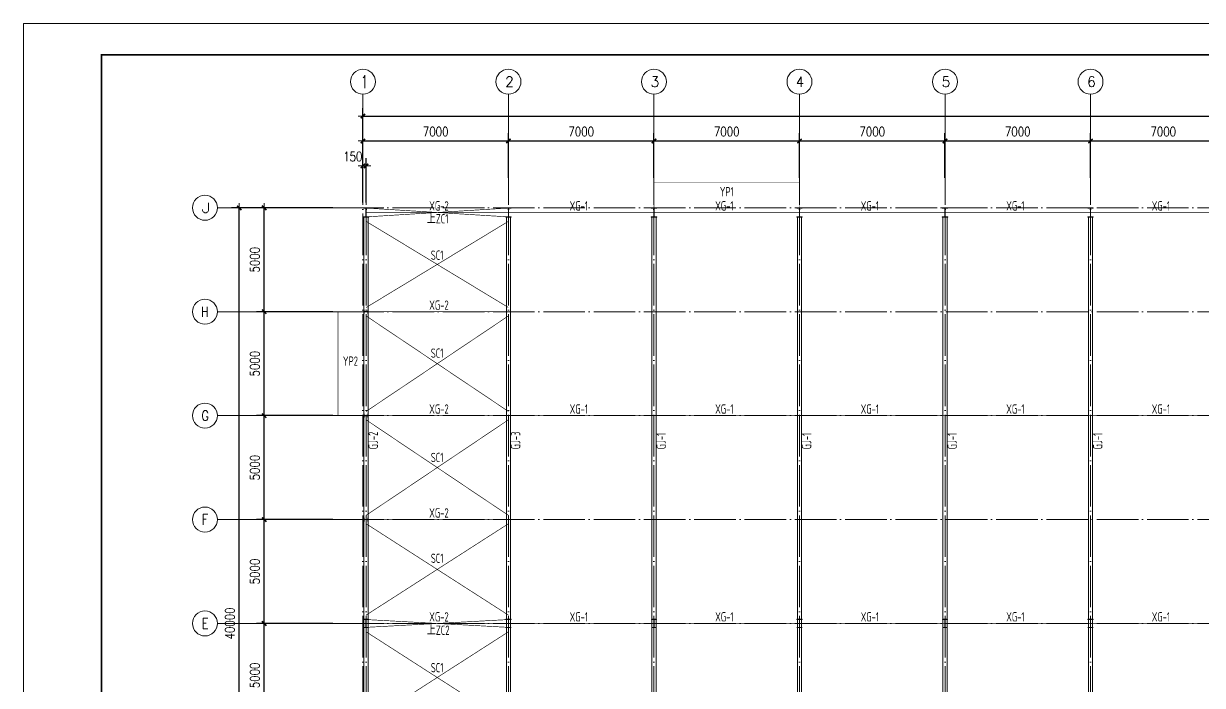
# Model space of a CAD drawing. Header units: millimetres. Extents: x 19781 to 898973, y -947928 to -267362.
# Drawn here: x 431826 to 488533, y -538873 to -507027 of the extents above; entities that cross this region are included whole.
import ezdxf

# ---------------------------------------------------------------- set-up
doc = ezdxf.new("R2010")
doc.units = ezdxf.units.MM
doc.header["$LTSCALE"] = 100
doc.linetypes.add('DOTE', pattern=[2.42, 2, -0.2, 0.02, -0.2])
doc.layers.get('0').update_dxf_attribs({"lineweight": 18})
for name, color, linetype, lineweight in [('10', 7, 'Continuous', 18), ('AXIS', 3, 'Continuous', 18), ('AXIS_TEXT', 7, 'Continuous', 18), ('BORDER', 7, 'Continuous', 18), ('DOTE', 1, 'DOTE', 18), ('数字', 3, 'Continuous', 20), ('系杆支撑', 2, 'Continuous', 18), ('钢柱', 4, 'Continuous', 20), ('钢梁', 4, 'Continuous', 5)]:
    doc.layers.add(name, color=color, linetype=linetype, lineweight=lineweight)
doc.styles.add('_TCH_AXIS', font='complex.shx', dxfattribs={"bigfont": 'gbcbig.shx'})
doc.styles.add('COMPLEX', font='complex.shx', dxfattribs={"bigfont": 'gbcbig.shx'})
doc.styles.add('dim_font', font='simplex.shx', dxfattribs={"width": 0.8, "bigfont": 'gbcbig.shx'})
doc.styles.add('TSSD_REIN', font='tssdeng.shx', dxfattribs={"width": 0.7, "bigfont": 'hztxt.shx'})
doc.dimstyles.new('DIMN150', dxfattribs={"dimscale": 1.5, "dimtxt": 300, "dimasz": 1, "dimexe": 250, "dimexo": 300, "dimgap": 150, "dimtad": 1, "dimdec": 0, "dimzin": 0, "dimdsep": 46, "dimtxsty": 'dim_font', "dimblk": '_CAXARROW', "dimcen": 0.09, "dimdle": 2, "dimclrt": 7, "dimadec": 0, "dimazin": 0, "dimtfac": 1, "dimtdec": 0, "dimtix": 1, "dimtmove": 2, "dimatfit": 3, "dimfxl": 1, "dimtolj": 1, "dimtzin": 0, "dimarcsym": 0})
pattern_1 = [(45, (0, 0), (-7.07106781, 7.07106781), []), (45, (0, 2.5), (-7.07106781, 7.07106781), [])]

# ---------------------------------------------------------------- blocks, each defined once
blk = doc.blocks.new('_DIMX')
blk.add_line((-150, 0), (150, 0))
blk.add_lwpolyline([(-70, -70, 50, 50, 0), (70, 70, 50, 50, 0)], format="xyseb")
blk = doc.blocks.new('*X92')
at = {"layer": 'AXIS', "color": 0, "lineweight": -2, "transparency": 16777216}
for p, q in [((446700, -515892), (443025, -515892)), ((443400, -520890), (443400, -515893)), ((446700, -520892), (443025, -520892))]:
    blk.add_line(p, q, dxfattribs=at)
at = {"layer": 'AXIS', "color": 0, "lineweight": -2, "transparency": 16777216, "xscale": 1.5, "yscale": 1.5, "zscale": 1.5}
for p, rotation in [((443400, -515892), 90), ((443400, -520892), 270)]:
    blk.add_blockref('_DIMX', p, dxfattribs=dict(at, rotation=rotation))
at = {"layer": 'AXIS', "color": 7, "transparency": 16777216, "insert": (442950, -518392), "char_height": 450, "width": 3805.71, "attachment_point": 5, "rotation": 90, "style": 'dim_font'}
blk.add_mtext('5000', dxfattribs=at)
blk = doc.blocks.new('_CAXARROW')
blk.add_hatch(color=0).paths.add_polyline_path([(0, 0), (-1, 0.125), (-1, -0.125)], flags=0)
blk = doc.blocks.new('*X93')
at = {"layer": 'AXIS', "color": 0, "lineweight": -2, "transparency": 16777216}
for p, q in [((448150, -514442), (448150, -512301)), ((455150, -514442), (455150, -512301)), ((448152, -512676), (455149, -512676))]:
    blk.add_line(p, q, dxfattribs=at)
at = {"layer": 'AXIS', "color": 0, "lineweight": -2, "transparency": 16777216, "xscale": 1.5, "yscale": 1.5, "zscale": 1.5, "rotation": 180}
blk.add_blockref('_DIMX', (448150, -512676), dxfattribs=at)
at = {"layer": 'AXIS', "color": 0, "lineweight": -2, "transparency": 16777216, "xscale": 1.5, "yscale": 1.5, "zscale": 1.5}
blk.add_blockref('_DIMX', (455150, -512676), dxfattribs=at)
at = {"layer": 'AXIS', "color": 7, "transparency": 16777216, "insert": (451650, -512226), "char_height": 450, "width": 3805.71, "attachment_point": 5, "style": 'dim_font'}
blk.add_mtext('7000', dxfattribs=at)
blk = doc.blocks.new('*X94')
at = {"layer": 'AXIS', "color": 0, "lineweight": -2, "transparency": 16777216}
for p, q in [((455150, -514442), (455150, -512301)), ((462150, -514442), (462150, -512301)), ((455152, -512676), (462149, -512676))]:
    blk.add_line(p, q, dxfattribs=at)
at = {"layer": 'AXIS', "color": 0, "lineweight": -2, "transparency": 16777216, "xscale": 1.5, "yscale": 1.5, "zscale": 1.5, "rotation": 180}
blk.add_blockref('_DIMX', (455150, -512676), dxfattribs=at)
at = {"layer": 'AXIS', "color": 0, "lineweight": -2, "transparency": 16777216, "xscale": 1.5, "yscale": 1.5, "zscale": 1.5}
blk.add_blockref('_DIMX', (462150, -512676), dxfattribs=at)
at = {"layer": 'AXIS', "color": 7, "transparency": 16777216, "insert": (458650, -512226), "char_height": 450, "width": 3805.71, "attachment_point": 5, "style": 'dim_font'}
blk.add_mtext('7000', dxfattribs=at)
blk = doc.blocks.new('*X95')
at = {"layer": 'AXIS', "color": 0, "lineweight": -2, "transparency": 16777216}
for p, q in [((462150, -514442), (462150, -512301)), ((469150, -514442), (469150, -512301)), ((462152, -512676), (469149, -512676))]:
    blk.add_line(p, q, dxfattribs=at)
at = {"layer": 'AXIS', "color": 0, "lineweight": -2, "transparency": 16777216, "xscale": 1.5, "yscale": 1.5, "zscale": 1.5, "rotation": 180}
blk.add_blockref('_DIMX', (462150, -512676), dxfattribs=at)
at = {"layer": 'AXIS', "color": 0, "lineweight": -2, "transparency": 16777216, "xscale": 1.5, "yscale": 1.5, "zscale": 1.5}
blk.add_blockref('_DIMX', (469150, -512676), dxfattribs=at)
at = {"layer": 'AXIS', "color": 7, "transparency": 16777216, "insert": (465650, -512226), "char_height": 450, "width": 3805.71, "attachment_point": 5, "style": 'dim_font'}
blk.add_mtext('7000', dxfattribs=at)
blk = doc.blocks.new('*X96')
at = {"layer": 'AXIS', "color": 0, "lineweight": -2, "transparency": 16777216}
for p, q in [((469150, -514442), (469150, -512301)), ((476150, -514442), (476150, -512301)), ((469152, -512676), (476149, -512676))]:
    blk.add_line(p, q, dxfattribs=at)
at = {"layer": 'AXIS', "color": 0, "lineweight": -2, "transparency": 16777216, "xscale": 1.5, "yscale": 1.5, "zscale": 1.5, "rotation": 180}
blk.add_blockref('_DIMX', (469150, -512676), dxfattribs=at)
at = {"layer": 'AXIS', "color": 0, "lineweight": -2, "transparency": 16777216, "xscale": 1.5, "yscale": 1.5, "zscale": 1.5}
blk.add_blockref('_DIMX', (476150, -512676), dxfattribs=at)
at = {"layer": 'AXIS', "color": 7, "transparency": 16777216, "insert": (472650, -512226), "char_height": 450, "width": 3805.71, "attachment_point": 5, "style": 'dim_font'}
blk.add_mtext('7000', dxfattribs=at)
blk = doc.blocks.new('*X97')
at = {"layer": 'AXIS', "color": 0, "lineweight": -2, "transparency": 16777216}
for p, q in [((476150, -514442), (476150, -512301)), ((483150, -514442), (483150, -512301)), ((476152, -512676), (483149, -512676))]:
    blk.add_line(p, q, dxfattribs=at)
at = {"layer": 'AXIS', "color": 0, "lineweight": -2, "transparency": 16777216, "xscale": 1.5, "yscale": 1.5, "zscale": 1.5, "rotation": 180}
blk.add_blockref('_DIMX', (476150, -512676), dxfattribs=at)
at = {"layer": 'AXIS', "color": 0, "lineweight": -2, "transparency": 16777216, "xscale": 1.5, "yscale": 1.5, "zscale": 1.5}
blk.add_blockref('_DIMX', (483150, -512676), dxfattribs=at)
at = {"layer": 'AXIS', "color": 7, "transparency": 16777216, "insert": (479650, -512226), "char_height": 450, "width": 3805.71, "attachment_point": 5, "style": 'dim_font'}
blk.add_mtext('7000', dxfattribs=at)
blk = doc.blocks.new('*X98')
at = {"layer": 'AXIS', "color": 0, "lineweight": -2, "transparency": 16777216}
for p, q in [((483150, -514442), (483150, -512301)), ((490150, -514442), (490150, -512301)), ((483152, -512676), (490149, -512676))]:
    blk.add_line(p, q, dxfattribs=at)
at = {"layer": 'AXIS', "color": 0, "lineweight": -2, "transparency": 16777216, "xscale": 1.5, "yscale": 1.5, "zscale": 1.5, "rotation": 180}
blk.add_blockref('_DIMX', (483150, -512676), dxfattribs=at)
at = {"layer": 'AXIS', "color": 0, "lineweight": -2, "transparency": 16777216, "xscale": 1.5, "yscale": 1.5, "zscale": 1.5}
blk.add_blockref('_DIMX', (490150, -512676), dxfattribs=at)
at = {"layer": 'AXIS', "color": 7, "transparency": 16777216, "insert": (486650, -512226), "char_height": 450, "width": 3805.71, "attachment_point": 5, "style": 'dim_font'}
blk.add_mtext('7000', dxfattribs=at)
blk = doc.blocks.new('_AXISO')
blk.add_circle((0, 0), 0.5)
at = {"layer": 'AXIS_TEXT', "style": 'COMPLEX', "width": 1.04167}
blk.add_attdef('A', (-0.25, -0.28), '', height=0.56, dxfattribs=at)
blk = doc.blocks.new('*X107')
at = {"layer": 'AXIS', "color": 0, "lineweight": -2, "transparency": 16777216}
for p, q in [((446400, -515892), (441825, -515892)), ((442200, -555890), (442200, -515893)), ((446400, -555892), (441825, -555892))]:
    blk.add_line(p, q, dxfattribs=at)
at = {"layer": 'AXIS', "color": 0, "lineweight": -2, "transparency": 16777216, "xscale": 1.5, "yscale": 1.5, "zscale": 1.5}
for p, rotation in [((442200, -515892), 90), ((442200, -555892), 270)]:
    blk.add_blockref('_DIMX', p, dxfattribs=dict(at, rotation=rotation))
at = {"layer": 'AXIS', "color": 7, "transparency": 16777216, "insert": (441750, -535892), "char_height": 450, "width": 4834.29, "attachment_point": 5, "rotation": 90, "style": 'dim_font'}
blk.add_mtext('40000', dxfattribs=at)
blk = doc.blocks.new('*X108')
at = {"layer": 'AXIS', "color": 0, "lineweight": -2, "transparency": 16777216}
for p, q in [((448150, -514142), (448150, -511101)), ((448152, -511476), (546149, -511476)), ((546150, -514142), (546150, -511101))]:
    blk.add_line(p, q, dxfattribs=at)
at = {"layer": 'AXIS', "color": 0, "lineweight": -2, "transparency": 16777216, "xscale": 1.5, "yscale": 1.5, "zscale": 1.5, "rotation": 180}
blk.add_blockref('_DIMX', (448150, -511476), dxfattribs=at)
at = {"layer": 'AXIS', "color": 0, "lineweight": -2, "transparency": 16777216, "xscale": 1.5, "yscale": 1.5, "zscale": 1.5}
blk.add_blockref('_DIMX', (546150, -511476), dxfattribs=at)
at = {"layer": 'AXIS', "color": 7, "transparency": 16777216, "insert": (497150, -511026), "char_height": 450, "width": 4834.29, "attachment_point": 5, "style": 'dim_font'}
blk.add_mtext('98000', dxfattribs=at)
blk = doc.blocks.new('*X109')
at = {"layer": 'AXIS', "color": 0, "lineweight": -2, "transparency": 16777216}
for p, q in [((446700, -520892), (443025, -520892)), ((443400, -525890), (443400, -520893)), ((446700, -525892), (443025, -525892))]:
    blk.add_line(p, q, dxfattribs=at)
at = {"layer": 'AXIS', "color": 0, "lineweight": -2, "transparency": 16777216, "xscale": 1.5, "yscale": 1.5, "zscale": 1.5}
for p, rotation in [((443400, -520892), 90), ((443400, -525892), 270)]:
    blk.add_blockref('_DIMX', p, dxfattribs=dict(at, rotation=rotation))
at = {"layer": 'AXIS', "color": 7, "transparency": 16777216, "insert": (442950, -523392), "char_height": 450, "width": 3805.71, "attachment_point": 5, "rotation": 90, "style": 'dim_font'}
blk.add_mtext('5000', dxfattribs=at)
blk = doc.blocks.new('*X110')
at = {"layer": 'AXIS', "color": 0, "lineweight": -2, "transparency": 16777216}
for p, q in [((446700, -525892), (443025, -525892)), ((443400, -530890), (443400, -525893)), ((446700, -530892), (443025, -530892))]:
    blk.add_line(p, q, dxfattribs=at)
at = {"layer": 'AXIS', "color": 0, "lineweight": -2, "transparency": 16777216, "xscale": 1.5, "yscale": 1.5, "zscale": 1.5}
for p, rotation in [((443400, -525892), 90), ((443400, -530892), 270)]:
    blk.add_blockref('_DIMX', p, dxfattribs=dict(at, rotation=rotation))
at = {"layer": 'AXIS', "color": 7, "transparency": 16777216, "insert": (442950, -528392), "char_height": 450, "width": 3805.71, "attachment_point": 5, "rotation": 90, "style": 'dim_font'}
blk.add_mtext('5000', dxfattribs=at)
blk = doc.blocks.new('*X111')
at = {"layer": 'AXIS', "color": 0, "lineweight": -2, "transparency": 16777216}
for p, q in [((446700, -530892), (443025, -530892)), ((443400, -535890), (443400, -530893)), ((446700, -535892), (443025, -535892))]:
    blk.add_line(p, q, dxfattribs=at)
at = {"layer": 'AXIS', "color": 0, "lineweight": -2, "transparency": 16777216, "xscale": 1.5, "yscale": 1.5, "zscale": 1.5}
for p, rotation in [((443400, -530892), 90), ((443400, -535892), 270)]:
    blk.add_blockref('_DIMX', p, dxfattribs=dict(at, rotation=rotation))
at = {"layer": 'AXIS', "color": 7, "transparency": 16777216, "insert": (442950, -533392), "char_height": 450, "width": 3805.71, "attachment_point": 5, "rotation": 90, "style": 'dim_font'}
blk.add_mtext('5000', dxfattribs=at)
blk = doc.blocks.new('*X112')
at = {"layer": 'AXIS', "color": 0, "lineweight": -2, "transparency": 16777216}
for p, q in [((446700, -535892), (443025, -535892)), ((443400, -540890), (443400, -535893)), ((446700, -540892), (443025, -540892))]:
    blk.add_line(p, q, dxfattribs=at)
at = {"layer": 'AXIS', "color": 0, "lineweight": -2, "transparency": 16777216, "xscale": 1.5, "yscale": 1.5, "zscale": 1.5}
for p, rotation in [((443400, -535892), 90), ((443400, -540892), 270)]:
    blk.add_blockref('_DIMX', p, dxfattribs=dict(at, rotation=rotation))
at = {"layer": 'AXIS', "color": 7, "transparency": 16777216, "insert": (442950, -538392), "char_height": 450, "width": 3805.71, "attachment_point": 5, "rotation": 90, "style": 'dim_font'}
blk.add_mtext('5000', dxfattribs=at)
blk = doc.blocks.new('*X116')
at = {"layer": 'AXIS', "color": 0, "lineweight": -2, "transparency": 16777216}
for p, q in [((448150, -515642), (448150, -513501)), ((448300, -515642), (448300, -513501)), ((448149, -513876), (448147, -513876)), ((448150, -513876), (448300, -513876)), ((448302, -513876), (448303, -513876))]:
    blk.add_line(p, q, dxfattribs=at)
at = {"layer": 'AXIS', "color": 0, "lineweight": -2, "transparency": 16777216, "xscale": 1.5, "yscale": 1.5, "zscale": 1.5}
blk.add_blockref('_DIMX', (448150, -513876), dxfattribs=at)
at = {"layer": 'AXIS', "color": 0, "lineweight": -2, "transparency": 16777216, "xscale": 1.5, "yscale": 1.5, "zscale": 1.5, "rotation": 180}
blk.add_blockref('_DIMX', (448300, -513876), dxfattribs=at)
at = {"layer": 'AXIS', "color": 7, "transparency": 16777216, "insert": (447662, -513426), "char_height": 450, "width": 2622.86, "attachment_point": 5, "style": 'dim_font'}
blk.add_mtext('150', dxfattribs=at)

msp = doc.modelspace()

# ---------------------------------------------------------------- hatches: boundary and pattern name
at = {"layer": '10', "ltscale": 100}
h = msp.add_hatch(dxfattribs=at)
h.set_pattern_fill('金属', color=256, style=0, pattern_type=0)
h.set_pattern_definition(pattern_1)
h.paths.add_polyline_path([(448304.21, -515903.53), (448430.21, -515903.53), (448430.21, -515891.53), (448170.21, -515891.53), (448170.21, -515903.53), (448296.21, -515903.53), (448296.21, -516329.53), (448170.21, -516329.53), (448170.21, -516341.53), (448430.21, -516341.53), (448430.21, -516329.53), (448304.21, -516329.53)], flags=0)
h = msp.add_hatch(dxfattribs=at)
h.set_pattern_fill('金属', color=256, style=0, pattern_type=0)
h.set_pattern_definition(pattern_1)
h.paths.add_polyline_path([(455154.21, -515903.53), (455280.21, -515903.53), (455280.21, -515891.53), (455020.21, -515891.53), (455020.21, -515903.53), (455146.21, -515903.53), (455146.21, -516329.53), (455020.21, -516329.53), (455020.21, -516341.53), (455280.21, -516341.53), (455280.21, -516329.53), (455154.21, -516329.53)], flags=0)
h = msp.add_hatch(dxfattribs=at)
h.set_pattern_fill('金属', color=256, style=0, pattern_type=0)
h.set_pattern_definition(pattern_1)
h.paths.add_polyline_path([(462154.21, -515903.53), (462280.21, -515903.53), (462280.21, -515891.53), (462020.21, -515891.53), (462020.21, -515903.53), (462146.21, -515903.53), (462146.21, -516329.53), (462020.21, -516329.53), (462020.21, -516341.53), (462280.21, -516341.53), (462280.21, -516329.53), (462154.21, -516329.53)], flags=0)
h = msp.add_hatch(dxfattribs=at)
h.set_pattern_fill('金属', color=256, style=0, pattern_type=0)
h.set_pattern_definition(pattern_1)
h.paths.add_polyline_path([(469154.21, -515903.53), (469280.21, -515903.53), (469280.21, -515891.53), (469020.21, -515891.53), (469020.21, -515903.53), (469146.21, -515903.53), (469146.21, -516329.53), (469020.21, -516329.53), (469020.21, -516341.53), (469280.21, -516341.53), (469280.21, -516329.53), (469154.21, -516329.53)], flags=0)
h = msp.add_hatch(dxfattribs=at)
h.set_pattern_fill('金属', color=256, style=0, pattern_type=0)
h.set_pattern_definition(pattern_1)
h.paths.add_polyline_path([(476154.21, -515903.53), (476280.21, -515903.53), (476280.21, -515891.53), (476020.21, -515891.53), (476020.21, -515903.53), (476146.21, -515903.53), (476146.21, -516329.53), (476020.21, -516329.53), (476020.21, -516341.53), (476280.21, -516341.53), (476280.21, -516329.53), (476154.21, -516329.53)], flags=0)
h = msp.add_hatch(dxfattribs=at)
h.set_pattern_fill('金属', color=256, style=0, pattern_type=0)
h.set_pattern_definition(pattern_1)
h.paths.add_polyline_path([(483154.21, -515903.53), (483280.21, -515903.53), (483280.21, -515891.53), (483020.21, -515891.53), (483020.21, -515903.53), (483146.21, -515903.53), (483146.21, -516329.53), (483020.21, -516329.53), (483020.21, -516341.53), (483280.21, -516341.53), (483280.21, -516329.53), (483154.21, -516329.53)], flags=0)
h = msp.add_hatch(dxfattribs=at)
h.set_pattern_fill('金属', color=256, style=0, pattern_type=0)
h.set_pattern_definition(pattern_1)
h.paths.add_polyline_path([(448392.21, -520894.53), (448392.21, -520981.53), (448400.21, -520981.53), (448400.21, -520801.53), (448392.21, -520801.53), (448392.21, -520888.53), (448208.21, -520888.53), (448208.21, -520801.53), (448200.21, -520801.53), (448200.21, -520981.53), (448208.21, -520981.53), (448208.21, -520894.53)], flags=0)
h = msp.add_hatch(dxfattribs=at)
h.set_pattern_fill('金属', color=256, style=0, pattern_type=0)
h.set_pattern_definition(pattern_1)
h.paths.add_polyline_path([(448392.21, -525894.53), (448392.21, -525981.53), (448400.21, -525981.53), (448400.21, -525801.53), (448392.21, -525801.53), (448392.21, -525888.53), (448208.21, -525888.53), (448208.21, -525801.53), (448200.21, -525801.53), (448200.21, -525981.53), (448208.21, -525981.53), (448208.21, -525894.53)], flags=0)
h = msp.add_hatch(dxfattribs=at)
h.set_pattern_fill('金属', color=256, style=0, pattern_type=0)
h.set_pattern_definition(pattern_1)
h.paths.add_polyline_path([(448392.21, -530894.53), (448392.21, -530981.53), (448400.21, -530981.53), (448400.21, -530801.53), (448392.21, -530801.53), (448392.21, -530888.53), (448208.21, -530888.53), (448208.21, -530801.53), (448200.21, -530801.53), (448200.21, -530981.53), (448208.21, -530981.53), (448208.21, -530894.53)], flags=0)
h = msp.add_hatch(dxfattribs=at)
h.set_pattern_fill('金属', color=256, style=0, pattern_type=0)
h.set_pattern_definition(pattern_1)
h.paths.add_polyline_path([(448304.21, -535703.53), (448425.21, -535703.53), (448425.21, -535691.53), (448175.21, -535691.53), (448175.21, -535703.53), (448296.21, -535703.53), (448296.21, -536079.53), (448175.21, -536079.53), (448175.21, -536091.53), (448425.21, -536091.53), (448425.21, -536079.53), (448304.21, -536079.53)], flags=0)
h = msp.add_hatch(dxfattribs=at)
h.set_pattern_fill('金属', color=256, style=0, pattern_type=0)
h.set_pattern_definition(pattern_1)
h.paths.add_polyline_path([(455154.21, -535703.53), (455275.21, -535703.53), (455275.21, -535691.53), (455025.21, -535691.53), (455025.21, -535703.53), (455146.21, -535703.53), (455146.21, -536079.53), (455025.21, -536079.53), (455025.21, -536091.53), (455275.21, -536091.53), (455275.21, -536079.53), (455154.21, -536079.53)], flags=0)
h = msp.add_hatch(dxfattribs=at)
h.set_pattern_fill('金属', color=256, style=0, pattern_type=0)
h.set_pattern_definition(pattern_1)
h.paths.add_polyline_path([(462154.21, -535703.53), (462275.21, -535703.53), (462275.21, -535691.53), (462025.21, -535691.53), (462025.21, -535703.53), (462146.21, -535703.53), (462146.21, -536079.53), (462025.21, -536079.53), (462025.21, -536091.53), (462275.21, -536091.53), (462275.21, -536079.53), (462154.21, -536079.53)], flags=0)
h = msp.add_hatch(dxfattribs=at)
h.set_pattern_fill('金属', color=256, style=0, pattern_type=0)
h.set_pattern_definition(pattern_1)
h.paths.add_polyline_path([(469154.21, -535703.53), (469275.21, -535703.53), (469275.21, -535691.53), (469025.21, -535691.53), (469025.21, -535703.53), (469146.21, -535703.53), (469146.21, -536079.53), (469025.21, -536079.53), (469025.21, -536091.53), (469275.21, -536091.53), (469275.21, -536079.53), (469154.21, -536079.53)], flags=0)
h = msp.add_hatch(dxfattribs=at)
h.set_pattern_fill('金属', color=256, style=0, pattern_type=0)
h.set_pattern_definition(pattern_1)
h.paths.add_polyline_path([(476154.21, -535703.53), (476275.21, -535703.53), (476275.21, -535691.53), (476025.21, -535691.53), (476025.21, -535703.53), (476146.21, -535703.53), (476146.21, -536079.53), (476025.21, -536079.53), (476025.21, -536091.53), (476275.21, -536091.53), (476275.21, -536079.53), (476154.21, -536079.53)], flags=0)
h = msp.add_hatch(dxfattribs=at)
h.set_pattern_fill('金属', color=256, style=0, pattern_type=0)
h.set_pattern_definition(pattern_1)
h.paths.add_polyline_path([(483154.21, -535703.53), (483275.21, -535703.53), (483275.21, -535691.53), (483025.21, -535691.53), (483025.21, -535703.53), (483146.21, -535703.53), (483146.21, -536079.53), (483025.21, -536079.53), (483025.21, -536091.53), (483275.21, -536091.53), (483275.21, -536079.53), (483154.21, -536079.53)], flags=0)

# ---------------------------------------------------------------- linework, layer by layer
at = {"layer": 'AXIS'}
for p, q in [((448150.21, -514891.53), (448150.21, -510425.53)), ((455150.21, -514891.53), (455150.21, -510425.53)), ((462150.21, -514891.53), (462150.21, -510425.53)), ((469150.21, -514891.53), (469150.21, -510425.53)), ((476150.21, -514891.53), (476150.21, -510425.53)), ((483150.21, -514891.53), (483150.21, -510425.53)), ((447150.21, -515891.53), (441150.21, -515891.53)), ((447150.21, -520891.53), (441150.21, -520891.53)), ((447150.21, -525891.53), (441150.21, -525891.53)), ((447150.21, -530891.53), (441150.21, -530891.53)), ((447150.21, -535891.53), (441150.21, -535891.53))]:
    msp.add_line(p, q, dxfattribs=at)
at = {"layer": 'BORDER'}
msp.add_lwpolyline([(431826, -570027), (431826, -507027), (565476, -507027), (565476, -570027)], close=True, dxfattribs=at)
msp.add_lwpolyline([(435576, -568527, 75, 75, 0), (435576, -508527, 75, 75, 0), (563976, -508527, 75, 75, 0), (563976, -568527, 75, 75, 0)], format="xyseb", close=True, dxfattribs=at)
at = {"layer": 'DOTE', "linetype": 'DOTE', "ltscale": 10}
for p, q in [((448150.21, -556891.53), (448150.21, -514891.53)), ((448300.21, -556891.53), (448300.21, -514891.53)), ((455150.21, -556891.53), (455150.21, -514891.53)), ((462150.21, -556891.53), (462150.21, -514891.53)), ((469150.21, -556891.53), (469150.21, -514891.53)), ((476150.21, -556891.53), (476150.21, -514891.53)), ((483150.21, -556891.53), (483150.21, -514891.53)), ((447150.21, -515891.53), (547150.21, -515891.53)), ((447150.21, -520891.53), (547150.21, -520891.53)), ((447150.21, -525891.53), (547150.21, -525891.53)), ((447150.21, -530891.53), (547150.21, -530891.53)), ((447150.21, -535891.53), (547150.21, -535891.53))]:
    msp.add_line(p, q, dxfattribs=at)
at = {"layer": '数字', "ltscale": 100}
for points in [[(462150.21, -515891.53, 25, 25, 0), (462150.21, -514691.53, 25, 25, 0), (469150.21, -514691.53, 25, 25, 0), (469150.21, -515891.53, 25, 25, 0)], [(448150.21, -520891.53, 25, 25, 0), (446950.21, -520891.53, 25, 25, 0), (446950.21, -525891.53, 25, 25, 0), (448150.21, -525891.53, 25, 25, 0)]]:
    msp.add_lwpolyline(points, format="xyseb", dxfattribs=at)
at = {"layer": '系杆支撑'}
for points in [[(455146.21, -516329.53, 30, 30, 0), (448304.21, -515903.53, 30, 30, 0)], [(448304.21, -516329.53, 30, 30, 0), (455146.21, -515903.53, 30, 30, 0)], [(448300.21, -516116.53, 30, 30, 0), (546000.21, -516116.53, 30, 30, 0)], [(448300.21, -520691.53, 30, 30, 0), (455150.21, -516541.53, 30, 30, 0)], [(455150.21, -520691.53, 30, 30, 0), (448300.21, -516541.53, 30, 30, 0)], [(448300.21, -520891.53, 30, 30, 0), (455150.21, -520891.53, 30, 30, 0)], [(448300.21, -521091.53, 30, 30, 0), (455150.21, -525691.53, 30, 30, 0)], [(455150.21, -521091.53, 30, 30, 0), (448300.21, -525691.53, 30, 30, 0)], [(448300.21, -525891.53, 30, 30, 0), (546000.21, -525891.53, 30, 30, 0)], [(448300.21, -530691.53, 30, 30, 0), (455150.21, -526091.53, 30, 30, 0)], [(455150.21, -530691.53, 30, 30, 0), (448300.21, -526091.53, 30, 30, 0)], [(448300.21, -530891.53, 30, 30, 0), (455150.21, -530891.53, 30, 30, 0)], [(448300.21, -531091.53, 30, 30, 0), (455150.21, -535491.53, 30, 30, 0)], [(455150.21, -531091.53, 30, 30, 0), (448300.21, -535491.53, 30, 30, 0)], [(448300.21, -535891.53, 30, 30, 0), (546000.21, -535891.53, 30, 30, 0)], [(455146.21, -536079.53, 30, 30, 0), (448304.21, -535703.53, 30, 30, 0)], [(448304.21, -536079.53, 30, 30, 0), (455146.21, -535703.53, 30, 30, 0)], [(448300.21, -540691.53, 30, 30, 0), (455150.21, -536291.53, 30, 30, 0)], [(455150.21, -540691.53, 30, 30, 0), (448300.21, -536291.53, 30, 30, 0)]]:
    msp.add_lwpolyline(points, format="xyseb", dxfattribs=at)
at = {"layer": '钢柱', "ltscale": 100}
for points in [[(448304.21, -515903.53), (448430.21, -515903.53), (448430.21, -515891.53), (448170.21, -515891.53), (448170.21, -515903.53), (448296.21, -515903.53), (448296.21, -516329.53), (448170.21, -516329.53), (448170.21, -516341.53), (448430.21, -516341.53), (448430.21, -516329.53), (448304.21, -516329.53)], [(455154.21, -515903.53), (455280.21, -515903.53), (455280.21, -515891.53), (455020.21, -515891.53), (455020.21, -515903.53), (455146.21, -515903.53), (455146.21, -516329.53), (455020.21, -516329.53), (455020.21, -516341.53), (455280.21, -516341.53), (455280.21, -516329.53), (455154.21, -516329.53)], [(462154.21, -515903.53), (462280.21, -515903.53), (462280.21, -515891.53), (462020.21, -515891.53), (462020.21, -515903.53), (462146.21, -515903.53), (462146.21, -516329.53), (462020.21, -516329.53), (462020.21, -516341.53), (462280.21, -516341.53), (462280.21, -516329.53), (462154.21, -516329.53)], [(469154.21, -515903.53), (469280.21, -515903.53), (469280.21, -515891.53), (469020.21, -515891.53), (469020.21, -515903.53), (469146.21, -515903.53), (469146.21, -516329.53), (469020.21, -516329.53), (469020.21, -516341.53), (469280.21, -516341.53), (469280.21, -516329.53), (469154.21, -516329.53)], [(476154.21, -515903.53), (476280.21, -515903.53), (476280.21, -515891.53), (476020.21, -515891.53), (476020.21, -515903.53), (476146.21, -515903.53), (476146.21, -516329.53), (476020.21, -516329.53), (476020.21, -516341.53), (476280.21, -516341.53), (476280.21, -516329.53), (476154.21, -516329.53)], [(483154.21, -515903.53), (483280.21, -515903.53), (483280.21, -515891.53), (483020.21, -515891.53), (483020.21, -515903.53), (483146.21, -515903.53), (483146.21, -516329.53), (483020.21, -516329.53), (483020.21, -516341.53), (483280.21, -516341.53), (483280.21, -516329.53), (483154.21, -516329.53)], [(448392.21, -520894.53), (448392.21, -520981.53), (448400.21, -520981.53), (448400.21, -520801.53), (448392.21, -520801.53), (448392.21, -520888.53), (448208.21, -520888.53), (448208.21, -520801.53), (448200.21, -520801.53), (448200.21, -520981.53), (448208.21, -520981.53), (448208.21, -520894.53)], [(448392.21, -525894.53), (448392.21, -525981.53), (448400.21, -525981.53), (448400.21, -525801.53), (448392.21, -525801.53), (448392.21, -525888.53), (448208.21, -525888.53), (448208.21, -525801.53), (448200.21, -525801.53), (448200.21, -525981.53), (448208.21, -525981.53), (448208.21, -525894.53)], [(448392.21, -530894.53), (448392.21, -530981.53), (448400.21, -530981.53), (448400.21, -530801.53), (448392.21, -530801.53), (448392.21, -530888.53), (448208.21, -530888.53), (448208.21, -530801.53), (448200.21, -530801.53), (448200.21, -530981.53), (448208.21, -530981.53), (448208.21, -530894.53)], [(448304.21, -535703.53), (448425.21, -535703.53), (448425.21, -535691.53), (448175.21, -535691.53), (448175.21, -535703.53), (448296.21, -535703.53), (448296.21, -536079.53), (448175.21, -536079.53), (448175.21, -536091.53), (448425.21, -536091.53), (448425.21, -536079.53), (448304.21, -536079.53)], [(455154.21, -535703.53), (455275.21, -535703.53), (455275.21, -535691.53), (455025.21, -535691.53), (455025.21, -535703.53), (455146.21, -535703.53), (455146.21, -536079.53), (455025.21, -536079.53), (455025.21, -536091.53), (455275.21, -536091.53), (455275.21, -536079.53), (455154.21, -536079.53)], [(462154.21, -535703.53), (462275.21, -535703.53), (462275.21, -535691.53), (462025.21, -535691.53), (462025.21, -535703.53), (462146.21, -535703.53), (462146.21, -536079.53), (462025.21, -536079.53), (462025.21, -536091.53), (462275.21, -536091.53), (462275.21, -536079.53), (462154.21, -536079.53)], [(469154.21, -535703.53), (469275.21, -535703.53), (469275.21, -535691.53), (469025.21, -535691.53), (469025.21, -535703.53), (469146.21, -535703.53), (469146.21, -536079.53), (469025.21, -536079.53), (469025.21, -536091.53), (469275.21, -536091.53), (469275.21, -536079.53), (469154.21, -536079.53)], [(476154.21, -535703.53), (476275.21, -535703.53), (476275.21, -535691.53), (476025.21, -535691.53), (476025.21, -535703.53), (476146.21, -535703.53), (476146.21, -536079.53), (476025.21, -536079.53), (476025.21, -536091.53), (476275.21, -536091.53), (476275.21, -536079.53), (476154.21, -536079.53)], [(483154.21, -535703.53), (483275.21, -535703.53), (483275.21, -535691.53), (483025.21, -535691.53), (483025.21, -535703.53), (483146.21, -535703.53), (483146.21, -536079.53), (483025.21, -536079.53), (483025.21, -536091.53), (483275.21, -536091.53), (483275.21, -536079.53), (483154.21, -536079.53)]]:
    msp.add_lwpolyline(points, close=True, dxfattribs=at)
at = {"layer": '钢梁', "ltscale": 100}
for p, q in [((448200.21, -555441.53), (448200.21, -516341.53)), ((448400.21, -555441.53), (448400.21, -516341.53)), ((455050.21, -555441.53), (455050.21, -516341.53)), ((455250.21, -555441.53), (455250.21, -516341.53)), ((462050.21, -555441.53), (462050.21, -516341.53)), ((462250.21, -555441.53), (462250.21, -516341.53)), ((469050.21, -555441.53), (469050.21, -516341.53)), ((469250.21, -555441.53), (469250.21, -516341.53)), ((476050.21, -555441.53), (476050.21, -516341.53)), ((476250.21, -555441.53), (476250.21, -516341.53)), ((483050.21, -555441.53), (483050.21, -516341.53)), ((483250.21, -555441.53), (483250.21, -516341.53))]:
    msp.add_line(p, q, dxfattribs=at)

# ---------------------------------------------------------------- block references
at = {"layer": 'AXIS'}
ref = msp.add_blockref('_AXISO', (448150.21, -509825.53), dxfattribs=dict(at, xscale=1200, yscale=1200, zscale=1200))
ref.add_attrib('A', '1', (448075.87, -510137.72), dxfattribs={"layer": 'AXIS_TEXT', "height": 624.39, "style": '_TCH_AXIS', "width": 0.555556})
ref = msp.add_blockref('_AXISO', (455150.21, -509825.53), dxfattribs=dict(at, xscale=1200, yscale=1200, zscale=1200))
ref.add_attrib('A', '2', (454985.81, -510072.12), dxfattribs={"layer": 'AXIS_TEXT', "height": 493.19, "style": '_TCH_AXIS'})
ref = msp.add_blockref('_AXISO', (462150.21, -509825.53), dxfattribs=dict(at, xscale=1200, yscale=1200, zscale=1200))
ref.add_attrib('A', '3', (461985.81, -510072.12), dxfattribs={"layer": 'AXIS_TEXT', "height": 493.19, "style": '_TCH_AXIS'})
ref = msp.add_blockref('_AXISO', (469150.21, -509825.53), dxfattribs=dict(at, xscale=1200, yscale=1200, zscale=1200))
ref.add_attrib('A', '4', (468978.51, -510065.9), dxfattribs={"layer": 'AXIS_TEXT', "height": 480.75, "style": '_TCH_AXIS', "width": 0.9375})
ref = msp.add_blockref('_AXISO', (476150.21, -509825.53), dxfattribs=dict(at, xscale=1200, yscale=1200, zscale=1200))
ref.add_attrib('A', '5', (475985.81, -510072.12), dxfattribs={"layer": 'AXIS_TEXT', "height": 493.19, "style": '_TCH_AXIS'})
ref = msp.add_blockref('_AXISO', (483150.21, -509825.53), dxfattribs=dict(at, xscale=1200, yscale=1200, zscale=1200))
ref.add_attrib('A', '6', (482993.56, -510078.57), dxfattribs={"layer": 'AXIS_TEXT', "height": 506.08, "style": '_TCH_AXIS', "width": 0.928571})
ref = msp.add_blockref('_AXISO', (440550.21, -515891.53), dxfattribs=dict(at, xscale=1200, yscale=1200, zscale=1200))
ref.add_attrib('A', 'J', (440378.51, -516131.9), dxfattribs={"layer": 'AXIS_TEXT', "height": 480.75, "style": '_TCH_AXIS', "width": 1.36364})
ref = msp.add_blockref('_AXISO', (440550.21, -520891.53), dxfattribs=dict(at, xscale=1200, yscale=1200, zscale=1200))
ref.add_attrib('A', 'H', (440378.51, -521131.9), dxfattribs={"layer": 'AXIS_TEXT', "height": 480.75, "style": '_TCH_AXIS', "width": 0.75})
ref = msp.add_blockref('_AXISO', (440550.21, -525891.53), dxfattribs=dict(at, xscale=1200, yscale=1200, zscale=1200))
ref.add_attrib('A', 'G', (440378.51, -526131.9), dxfattribs={"layer": 'AXIS_TEXT', "height": 480.75, "style": '_TCH_AXIS', "width": 0.833333})
ref = msp.add_blockref('_AXISO', (440550.21, -530891.53), dxfattribs=dict(at, xscale=1200, yscale=1200, zscale=1200))
ref.add_attrib('A', 'F', (440393.56, -531144.57), dxfattribs={"layer": 'AXIS_TEXT', "height": 506.08, "style": '_TCH_AXIS', "width": 0.8125})
ref = msp.add_blockref('_AXISO', (440550.21, -535891.53), dxfattribs=dict(at, xscale=1200, yscale=1200, zscale=1200))
ref.add_attrib('A', 'E', (440393.56, -536144.57), dxfattribs={"layer": 'AXIS_TEXT', "height": 506.08, "style": '_TCH_AXIS', "width": 0.8125})

# ---------------------------------------------------------------- texts
at = {"layer": '数字', "ltscale": 100, "style": 'TSSD_REIN', "width": 0.7}
for s, p in [('YP1', (465317.87, -515340.3)), ('XG-2', (451338.7, -516023.3)), ('XG-1', (458094.87, -516023.3)), ('XG-1', (465094.87, -516023.3)), ('XG-1', (472094.87, -516023.3)), ('XG-1', (479094.87, -516023.3)), ('XG-1', (486094.87, -516023.3)), ('上ZC1', (451232.7, -516645.3)), ('SC1', (451417.7, -518396.3)), ('XG-2', (451338.7, -520798.3)), ('SC1', (451417.7, -523110.3)), ('YP2', (447187.87, -523493.3)), ('XG-2', (451338.7, -525798.3)), ('XG-1', (458094.87, -525798.3)), ('XG-1', (465094.87, -525798.3)), ('XG-1', (472094.87, -525798.3)), ('XG-1', (479094.87, -525798.3)), ('XG-1', (486094.87, -525798.3)), ('SC1', (451417.7, -528130.3)), ('XG-2', (451338.7, -530798.3)), ('SC1', (451417.7, -532980.3)), ('XG-2', (451338.7, -535798.3)), ('XG-1', (458094.87, -535798.3)), ('XG-1', (465094.87, -535798.3)), ('XG-1', (472094.87, -535798.3)), ('XG-1', (479094.87, -535798.3)), ('XG-1', (486094.87, -535798.3)), ('上ZC2', (451232.7, -536442.3)), ('SC1', (451417.7, -538243.3))]:
    msp.add_text(s, height=450, dxfattribs=at).set_placement(p)
for s, p in [('GJ-2', (448868.98, -527509.49)), ('GJ-3', (455718.98, -527509.49)), ('GJ-1', (462718.98, -527509.49)), ('GJ-1', (469718.98, -527509.49)), ('GJ-1', (476718.98, -527509.49)), ('GJ-1', (483718.98, -527509.49))]:
    msp.add_text(s, height=450, rotation=90, dxfattribs=at).set_placement(p)

# ---------------------------------------------------------------- dimensions: what is measured, and where the dimension line sits
at = {"layer": 'AXIS'}
for base, p1, p2, picture, middle in [((546150.21, -511475.53), (448150.21, -514591.53), (546150.21, -514591.53), '*X108', (497150.21, -511025.53)), ((455150.21, -512675.53), (448150.21, -514891.53), (455150.21, -514891.53), '*X93', (451650.21, -512225.53)), ((462150.21, -512675.53), (455150.21, -514891.53), (462150.21, -514891.53), '*X94', (458650.21, -512225.53)), ((469150.21, -512675.53), (462150.21, -514891.53), (469150.21, -514891.53), '*X95', (465650.21, -512225.53)), ((476150.21, -512675.53), (469150.21, -514891.53), (476150.21, -514891.53), '*X96', (472650.21, -512225.53)), ((483150.21, -512675.53), (476150.21, -514891.53), (483150.21, -514891.53), '*X97', (479650.21, -512225.53)), ((490150.21, -512675.53), (483150.21, -514891.53), (490150.21, -514891.53), '*X98', (486650.21, -512225.53))]:
    dim = msp.add_linear_dim(base=base, p1=p1, p2=p2, dimstyle='DIMN150', override={"dimsah": 1, "dimtzin": 0}, dxfattribs=at)
    dim.commit()
    dim.dimension.update_dxf_attribs({"geometry": picture, "text_midpoint": middle})
dim = msp.add_linear_dim(base=(448300.21, -513875.53), p1=(448150.21, -516091.53), p2=(448300.21, -516091.53), dimstyle='DIMN150', override={"dimsah": 1, "dimtzin": 0}, dxfattribs=at)
dim.commit()
dim.dimension.update_dxf_attribs({"geometry": '*X116', "text_midpoint": (447661.64, -513425.53), "dimtype": 160})
for base, p1, p2, picture, middle in [((442200.21, -515891.53), (446850.21, -555891.53), (446850.21, -515891.53), '*X107', (441750.21, -535891.53)), ((443400.21, -515891.53), (447150.21, -520891.53), (447150.21, -515891.53), '*X92', (442950.21, -518391.53)), ((443400.21, -520891.53), (447150.21, -525891.53), (447150.21, -520891.53), '*X109', (442950.21, -523391.53)), ((443400.21, -525891.53), (447150.21, -530891.53), (447150.21, -525891.53), '*X110', (442950.21, -528391.53)), ((443400.21, -530891.53), (447150.21, -535891.53), (447150.21, -530891.53), '*X111', (442950.21, -533391.53)), ((443400.21, -535891.53), (447150.21, -540891.53), (447150.21, -535891.53), '*X112', (442950.21, -538391.53))]:
    dim = msp.add_linear_dim(base=base, p1=p1, p2=p2, angle=90, dimstyle='DIMN150', override={"dimsah": 1, "dimtzin": 0}, dxfattribs=at)
    dim.commit()
    dim.dimension.update_dxf_attribs({"geometry": picture, "text_midpoint": middle})

doc.saveas('drawing.dxf')
